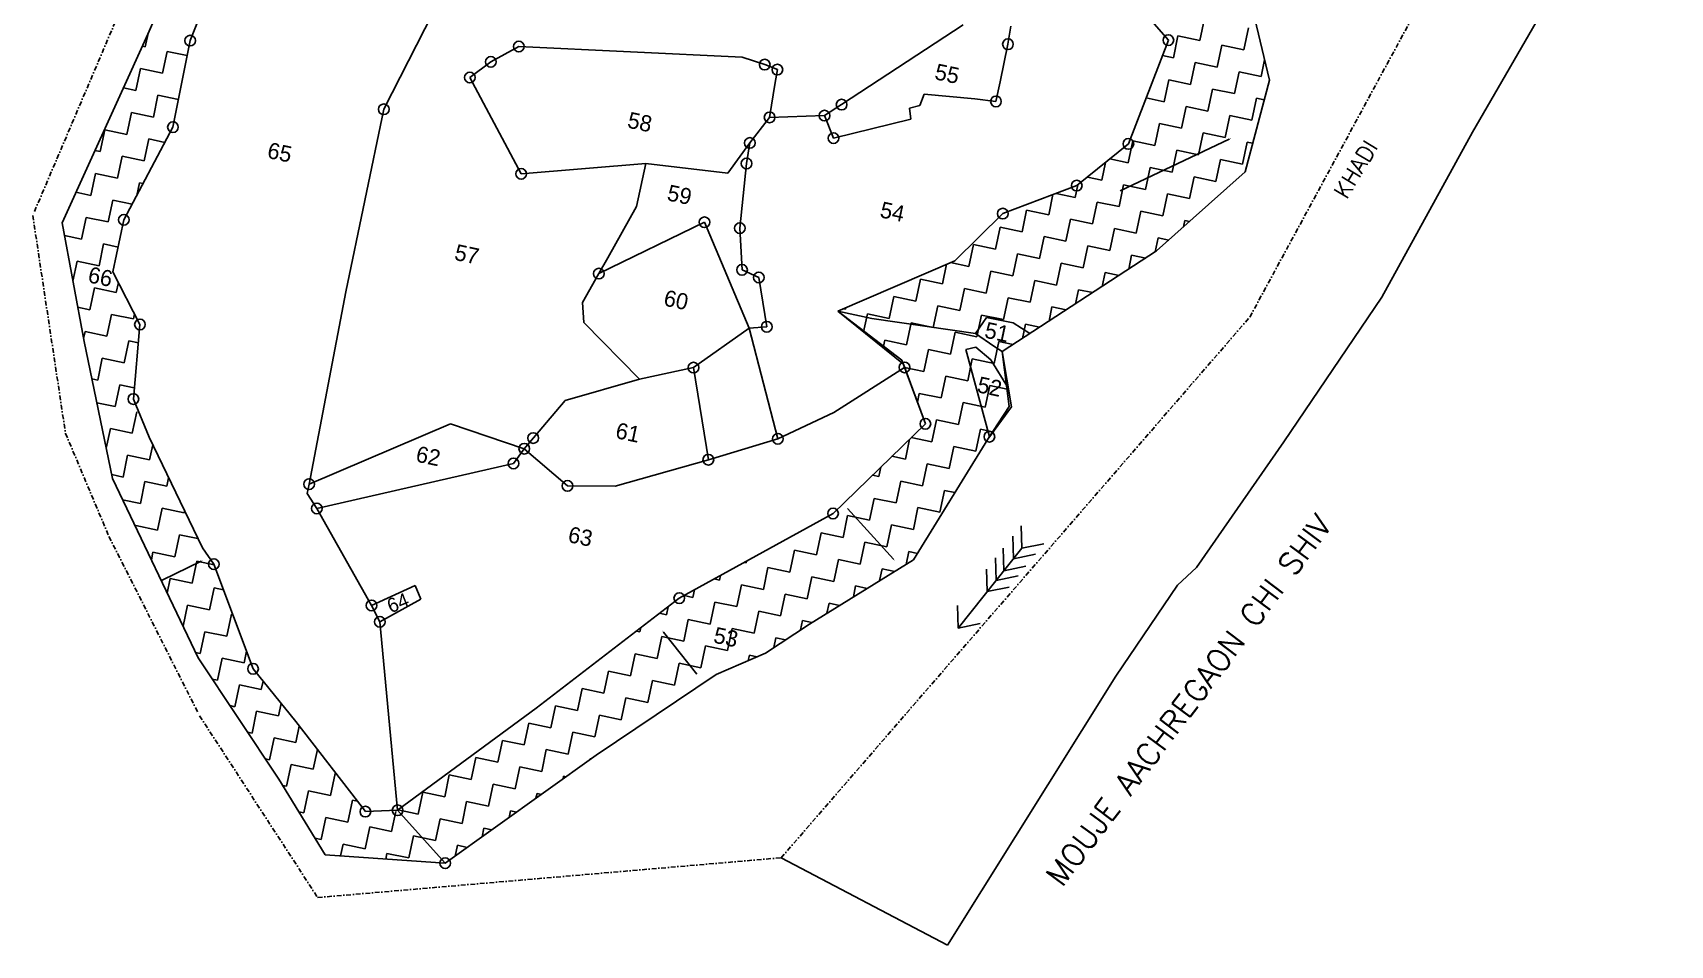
# Model space of a CAD drawing. Header units: metres. Extents: x 331641 to 336020, y 1791627 to 1796809.
# Drawn here: x 331845 to 333571, y 1791627 to 1792589 of the extents above; entities that cross this region are included whole.
import ezdxf
from ezdxf.enums import TextEntityAlignment as Align

# ---------------------------------------------------------------- set-up
doc = ezdxf.new("R2010")
doc.units = ezdxf.units.M
doc.header["$MEASUREMENT"] = 0
doc.linetypes.add('DASHDOT', pattern=[1, 0.5, -0.25, 0, -0.25])
for name, color, linetype in [('OFF', 1, 'Continuous'), ('POLY_HATCH', 12, 'Continuous'), ('POLY_PARCEL', 6, 'Continuous'), ('POLY_WATER', 4, 'Continuous'), ('SYM_ARROW', 1, 'Continuous'), ('TEXT_MAPIN', 7, 'Continuous'), ('TEXT_MAPOUT', 7, 'Continuous'), ('TEXT_PARCEL', 7, 'Continuous'), ('V_BOUND_STREAM_LINE', 7, 'DASHDOT')]:
    doc.layers.add(name, color=color, linetype=linetype)
doc.styles.get("Standard").update_dxf_attribs({"font": 'simplex.shx'})
doc.styles.add('TEXT_MAP', font='', dxfattribs={"height": 0.3})
doc.styles.get('TEXT_MAP').set_extended_font_data('Kruti Dev 050')

msp = doc.modelspace()

# ---------------------------------------------------------------- linework, layer by layer
for points in [[(332887.2, 1792069.4), (332887.7, 1792045.7)], [(332878.3, 1792058.3), (332878.9, 1792034.6)], [(332820.7, 1791961.5), (332887.7, 1792045.7)], [(332860.2, 1792035.5), (332860.8, 1792011.8)], [(332868.3, 1792045.6), (332868.8, 1792021.9)], [(332902.1, 1792039.4), (332878.9, 1792034.6)], [(332910.9, 1792050.5), (332887.7, 1792045.7)], [(332850.7, 1792023.5), (332851.2, 1791999.9)], [(332892, 1792026.7), (332868.8, 1792021.9)], [(332874.4, 1792004.6), (332851.2, 1791999.9)], [(332883.9, 1792016.6), (332860.8, 1792011.8)], [(332820.1, 1791985.2), (332820.7, 1791961.5)], [(332843.8, 1791966.3), (332820.7, 1791961.5)]]:
    msp.add_lwpolyline(points)
for centre in [(332011, 1792580.9), (332357.5, 1792574.7), (332873.2, 1792577.1), (333042.3, 1792581.4), (332328, 1792558.5), (332616.7, 1792555.6), (332630.1, 1792550.3), (332305.8, 1792542), (332697.8, 1792513.4), (332860.5, 1792516.8), (332215.1, 1792508.5), (332621.9, 1792500), (332679.8, 1792501.8), (331992.9, 1792489.7), (332689.3, 1792478.1), (332601, 1792473), (333000.1, 1792472), (332597.6, 1792451.3), (332360, 1792440.4), (332945.7, 1792428), (331941.1, 1792392), (332867.7, 1792398.5), (332553.3, 1792389.4), (332590.5, 1792383.2), (332441.9, 1792335.2), (332592.8, 1792339.2), (332610.5, 1792331.2), (331958.1, 1792281.6), (332618.9, 1792279.2), (332541.7, 1792236.1), (332764.1, 1792236.4), (331951.1, 1792203), (332786.1, 1792176.9), (332363.3, 1792150.6), (332372.7, 1792161.9), (332630.6, 1792161.1), (332853.6, 1792163.3), (332351.9, 1792135.1), (332557.3, 1792139), (332136.4, 1792113.3), (332408.8, 1792111.4), (332144.6, 1792087.6), (332688.8, 1792082.3), (332036, 1792028.9), (332202.2, 1791985.4), (332526.7, 1791993.1), (332211, 1791968.1), (332077.3, 1791918.6), (332195.7, 1791768), (332229.7, 1791769.4), (332279.9, 1791713.6)]:
    msp.add_circle(centre, 5.63)
at = {"layer": 'OFF'}
msp.add_line((332809.4, 1791627.1), (332634.1, 1791719.3), dxfattribs=at)
at = {"layer": 'POLY_HATCH'}
for p, q in [((331966.4, 1792587.8), (332022.2, 1792716.8)), ((333042.3, 1792581.4), (332988.8, 1792642.7)), ((332027.5, 1792622.2), (332011, 1792580.9)), ((333131.4, 1792612.5), (333148.8, 1792539.2)), ((331875.9, 1792388.7), (331966.4, 1792587.8)), ((332011, 1792580.9), (331992.9, 1792489.7)), ((333000.1, 1792472), (333042.3, 1792581.4)), ((333148.8, 1792539.2), (333123.1, 1792442.6)), ((331992.9, 1792489.7), (331941.1, 1792392)), ((332945.7, 1792428), (333000.1, 1792472)), ((333123.1, 1792442.6), (333029.9, 1792359.1)), ((332867.7, 1792398.5), (332945.7, 1792428)), ((332817.1, 1792348.8), (332867.7, 1792398.5)), ((331899.2, 1792263.5), (331875.9, 1792388.7)), ((331941.1, 1792392), (331929.5, 1792337.1)), ((332693.9, 1792295.6), (332817.1, 1792348.8)), ((333029.9, 1792359.1), (332867.2, 1792253.2)), ((331929.5, 1792337.1), (331958.1, 1792281.6)), ((332762.9, 1792239.8), (332693.9, 1792295.6)), ((331958.1, 1792281.6), (331951.1, 1792203)), ((331929.2, 1792119.1), (331899.2, 1792263.5)), ((332867.2, 1792253.2), (332874.4, 1792195.3)), ((332786.1, 1792176.9), (332762.9, 1792239.8)), ((331951.1, 1792203), (331967.7, 1792162.7)), ((332874.4, 1792195.3), (332851.9, 1792160.7)), ((332688.8, 1792082.3), (332786.1, 1792176.9)), ((331967.7, 1792162.7), (332023.9, 1792046.2)), ((332851.9, 1792160.7), (332773.7, 1792033.5)), ((332019.4, 1791930.1), (331929.2, 1792119.1)), ((332526.7, 1791993.1), (332688.8, 1792082.3)), ((332023.9, 1792046.2), (332036, 1792028.9)), ((332036, 1792028.9), (332077.3, 1791918.6)), ((332773.7, 1792033.5), (332663.9, 1791965.7)), ((332375.8, 1791877), (332526.7, 1791993.1)), ((332663.9, 1791965.7), (332617.5, 1791935.2)), ((332617.5, 1791935.2), (332565.6, 1791912.6)), ((332104.4, 1791802.2), (332019.4, 1791930.1)), ((332077.3, 1791918.6), (332122.4, 1791863)), ((332565.6, 1791912.6), (332438.9, 1791827.5)), ((332122.4, 1791863), (332195.7, 1791768)), ((332229.7, 1791769.4), (332375.8, 1791877)), ((332438.9, 1791827.5), (332279.9, 1791713.6)), ((332153.2, 1791722.4), (332104.4, 1791802.2)), ((332195.7, 1791768), (332229.7, 1791769.4)), ((332279.9, 1791713.6), (332153.2, 1791722.4))]:
    msp.add_line(p, q, dxfattribs=at)
at = {"layer": 'POLY_HATCH', "linetype": 'Continuous'}
for p, q in [((331963.7, 1792574.5), (331966.6, 1792588.3)), ((333075.6, 1792581), (333080.4, 1792604.1)), ((333121.8, 1792571.2), (333126.7, 1792594.3)), ((331960.7, 1792575.2), (331963.7, 1792574.5)), ((333047.6, 1792562.7), (333052.4, 1792585.8)), ((333052.4, 1792585.8), (333075.6, 1792581)), ((333093.8, 1792553), (333098.7, 1792576.1)), ((333098.7, 1792576.1), (333121.8, 1792571.2)), ((331981.9, 1792546.5), (331986.8, 1792569.6)), ((331986.8, 1792569.6), (332007.9, 1792565.2)), ((333036.1, 1792565.2), (333047.6, 1792562.7)), ((333065.8, 1792534.7), (333070.7, 1792557.8)), ((333070.7, 1792557.8), (333093.8, 1792553)), ((333140, 1792543.2), (333143.7, 1792560.7)), ((331953.9, 1792528.3), (331958.8, 1792551.4)), ((331958.8, 1792551.4), (331981.9, 1792546.5)), ((333037.8, 1792516.5), (333042.7, 1792539.6)), ((333042.7, 1792539.6), (333065.8, 1792534.7)), ((333112, 1792525), (333116.9, 1792548.1)), ((333116.9, 1792548.1), (333140, 1792543.2)), ((331940.6, 1792531.1), (331953.9, 1792528.3)), ((331972.2, 1792500.3), (331977, 1792523.4)), ((331977, 1792523.4), (331998.7, 1792518.8)), ((333018.8, 1792520.5), (333037.8, 1792516.5)), ((333084, 1792506.7), (333088.9, 1792529.9)), ((333088.9, 1792529.9), (333112, 1792525)), ((333130.2, 1792497), (333135.1, 1792520.1)), ((333135.1, 1792520.1), (333143.2, 1792518.4)), ((331944.2, 1792482.1), (331949.1, 1792505.2)), ((331949.1, 1792505.2), (331972.2, 1792500.3)), ((333056, 1792488.5), (333060.9, 1792511.6)), ((333060.9, 1792511.6), (333084, 1792506.7)), ((333102.2, 1792478.8), (333107.1, 1792501.9)), ((333107.1, 1792501.9), (333130.2, 1792497)), ((331916.2, 1792463.9), (331921.1, 1792487)), ((331921.1, 1792487), (331944.2, 1792482.1)), ((333028, 1792470.3), (333032.9, 1792493.4)), ((333032.9, 1792493.4), (333056, 1792488.5)), ((333074.2, 1792460.5), (333079.1, 1792483.6)), ((333079.1, 1792483.6), (333102.2, 1792478.8)), ((331962.4, 1792454.1), (331967.3, 1792477.2)), ((331967.3, 1792477.2), (331984.4, 1792473.6)), ((333000, 1792452.1), (333004.9, 1792475.2)), ((333004.9, 1792475.2), (333028, 1792470.3)), ((333120.5, 1792450.8), (333125.3, 1792473.9)), ((333125.3, 1792473.9), (333131.1, 1792472.7)), ((331910.6, 1792465.1), (331916.2, 1792463.9)), ((331934.4, 1792435.9), (331939.3, 1792459)), ((331939.3, 1792459), (331962.4, 1792454.1)), ((332972, 1792433.8), (332976, 1792452.5)), ((332980.6, 1792456.2), (333000, 1792452.1)), ((333046.2, 1792442.3), (333051.1, 1792465.4)), ((333051.1, 1792465.4), (333074.2, 1792460.5)), ((333092.5, 1792432.5), (333097.4, 1792455.6)), ((333097.4, 1792455.6), (333120.5, 1792450.8)), ((331906.4, 1792417.7), (331911.3, 1792440.8)), ((331911.3, 1792440.8), (331934.4, 1792435.9)), ((332956.9, 1792437.1), (332972, 1792433.8)), ((333018.3, 1792424.1), (333023.1, 1792447.2)), ((333023.1, 1792447.2), (333046.2, 1792442.3)), ((333064.5, 1792414.3), (333069.4, 1792437.4)), ((333069.4, 1792437.4), (333092.5, 1792432.5)), ((331890.6, 1792421), (331906.4, 1792417.7)), ((331954.7, 1792417.5), (331957.5, 1792431)), ((331957.5, 1792431), (331961.4, 1792430.2)), ((332916.1, 1792397.4), (332920.5, 1792418.5)), ((332924.1, 1792419.8), (332944, 1792415.6)), ((332944, 1792415.6), (332946.9, 1792429)), ((332990.3, 1792405.9), (332995.1, 1792429)), ((332995.1, 1792429), (333018.3, 1792424.1)), ((333036.5, 1792396.1), (333041.4, 1792419.2)), ((333041.4, 1792419.2), (333064.5, 1792414.3)), ((331924.6, 1792389.7), (331929.5, 1792412.8)), ((331929.5, 1792412.8), (331949.9, 1792408.5)), ((332888.1, 1792379.2), (332892.9, 1792402.3)), ((332892.9, 1792402.3), (332916.1, 1792397.4)), ((332962.3, 1792387.6), (332967.2, 1792410.7)), ((332967.2, 1792410.7), (332990.3, 1792405.9)), ((333008.5, 1792377.9), (333013.4, 1792401)), ((333013.4, 1792401), (333036.5, 1792396.1)), ((331896.6, 1792371.4), (331901.5, 1792394.5)), ((331901.5, 1792394.5), (331924.6, 1792389.7)), ((332860.1, 1792360.9), (332865, 1792384.1)), ((332865, 1792384.1), (332888.1, 1792379.2)), ((332934.3, 1792369.4), (332939.2, 1792392.5)), ((332939.2, 1792392.5), (332962.3, 1792387.6)), ((332980.5, 1792359.6), (332985.4, 1792382.7)), ((332985.4, 1792382.7), (333008.5, 1792377.9)), ((333058.1, 1792384.4), (333059.6, 1792391.2)), ((333059.6, 1792391.2), (333064.6, 1792390.1)), ((331878.4, 1792375.3), (331896.6, 1792371.4)), ((331914.9, 1792343.4), (331919.7, 1792366.6)), ((331919.7, 1792366.6), (331935.1, 1792363.3)), ((332832.1, 1792342.7), (332837, 1792365.8)), ((332837, 1792365.8), (332860.1, 1792360.9)), ((332906.3, 1792351.2), (332911.2, 1792374.3)), ((332911.2, 1792374.3), (332934.3, 1792369.4)), ((332952.5, 1792341.4), (332957.4, 1792364.5)), ((332957.4, 1792364.5), (332980.5, 1792359.6)), ((333028.5, 1792358.1), (333031.6, 1792373)), ((333031.6, 1792373), (333042.8, 1792370.6)), ((331887.3, 1792327.4), (331891.8, 1792348.3)), ((331891.8, 1792348.3), (331914.9, 1792343.4)), ((332812.5, 1792346.9), (332832.1, 1792342.7)), ((332878.3, 1792333), (332883.2, 1792356.1)), ((332883.2, 1792356.1), (332906.3, 1792351.2)), ((332924.5, 1792323.2), (332929.4, 1792346.3)), ((332929.4, 1792346.3), (332952.5, 1792341.4)), ((333000.5, 1792339.9), (333003.6, 1792354.8)), ((333003.6, 1792354.8), (333018.5, 1792351.6)), ((332776.1, 1792306.3), (332781, 1792329.4)), ((332781, 1792329.4), (332804.1, 1792324.5)), ((332804.1, 1792324.5), (332808.4, 1792345.1)), ((332850.3, 1792314.7), (332855.2, 1792337.8)), ((332855.2, 1792337.8), (332878.3, 1792333)), ((332896.5, 1792305), (332901.4, 1792328.1)), ((332901.4, 1792328.1), (332924.5, 1792323.2)), ((332972.5, 1792321.7), (332975.6, 1792336.5)), ((332975.6, 1792336.5), (332990.5, 1792333.4)), ((331905.1, 1792297.2), (331910, 1792320.3)), ((331910, 1792320.3), (331933.1, 1792315.5)), ((331933.1, 1792315.5), (331935.3, 1792325.9)), ((332748.1, 1792288), (332753, 1792311.2)), ((332753, 1792311.2), (332776.1, 1792306.3)), ((332822.3, 1792296.5), (332827.2, 1792319.6)), ((332827.2, 1792319.6), (332850.3, 1792314.7)), ((332944.5, 1792303.5), (332947.6, 1792318.3)), ((332947.6, 1792318.3), (332962.5, 1792315.2)), ((331892.4, 1792299.9), (331905.1, 1792297.2)), ((332700, 1792298.2), (332701.9, 1792297.8)), ((332701.9, 1792297.8), (332702.2, 1792299.1)), ((332794.3, 1792278.3), (332799.2, 1792301.4)), ((332799.2, 1792301.4), (332822.3, 1792296.5)), ((332868.5, 1792286.7), (332873.4, 1792309.8)), ((332873.4, 1792309.8), (332896.5, 1792305)), ((332916.5, 1792285.2), (332919.6, 1792300.1)), ((332919.6, 1792300.1), (332934.5, 1792296.9)), ((331923.3, 1792269.2), (331928.2, 1792292.3)), ((331928.2, 1792292.3), (331951.3, 1792287.5)), ((331951.3, 1792287.5), (331952.4, 1792292.7)), ((332720.9, 1792273.7), (332725, 1792292.9)), ((332725, 1792292.9), (332748.1, 1792288)), ((332766.3, 1792260.1), (332771.2, 1792283.2)), ((332771.2, 1792283.2), (332794.3, 1792278.3)), ((332840.5, 1792268.5), (332845.4, 1792291.6)), ((332845.4, 1792291.6), (332868.5, 1792286.7)), ((332888.5, 1792267), (332891.6, 1792281.9)), ((332891.6, 1792281.9), (332906.5, 1792278.7)), ((331898.6, 1792266.7), (331900.2, 1792274.1)), ((331900.2, 1792274.1), (331923.3, 1792269.2)), ((331941.5, 1792241.2), (331946.4, 1792264.3)), ((331946.4, 1792264.3), (331956.4, 1792262.3)), ((332741.5, 1792257.1), (332743.2, 1792264.9)), ((332743.2, 1792264.9), (332766.3, 1792260.1)), ((332812.5, 1792250.3), (332817.4, 1792273.4)), ((332817.4, 1792273.4), (332840.5, 1792268.5)), ((332858.8, 1792240.5), (332863.6, 1792263.6)), ((332863.6, 1792263.6), (332878.5, 1792260.5)), ((331913.6, 1792223), (331918.4, 1792246.1)), ((331918.4, 1792246.1), (331941.5, 1792241.2)), ((332784.5, 1792232.1), (332789.4, 1792255.2)), ((332789.4, 1792255.2), (332812.5, 1792250.3)), ((332830.8, 1792222.3), (332835.6, 1792245.4)), ((332835.6, 1792245.4), (332858.8, 1792240.5)), ((332764.2, 1792236.4), (332784.5, 1792232.1)), ((332802.8, 1792204.1), (332807.7, 1792227.2)), ((332807.7, 1792227.2), (332830.8, 1792222.3)), ((331907.4, 1792224.3), (331913.6, 1792223)), ((331931.8, 1792195), (331936.7, 1792218.1)), ((331936.7, 1792218.1), (331952.1, 1792214.9)), ((332777.7, 1792199.7), (332779.7, 1792209)), ((332779.7, 1792209), (332802.8, 1792204.1)), ((332849, 1792194.3), (332853.9, 1792217.4)), ((332853.9, 1792217.4), (332872.2, 1792213.5)), ((331912.6, 1792199.1), (331931.8, 1792195)), ((332821, 1792176.1), (332825.9, 1792199.2)), ((332825.9, 1792199.2), (332849, 1792194.3)), ((331950, 1792167), (331954.8, 1792189.5)), ((332793, 1792157.9), (332797.9, 1792181)), ((332797.9, 1792181), (332821, 1792176.1)), ((331922.5, 1792151.2), (331926.9, 1792171.9)), ((331926.9, 1792171.9), (331950, 1792167)), ((332765, 1792139.6), (332769.5, 1792160.7)), ((332771.3, 1792162.4), (332793, 1792157.9)), ((332839.2, 1792148.1), (332844.1, 1792171.2)), ((332844.1, 1792171.2), (332857, 1792168.5)), ((331940.2, 1792120.8), (331945.1, 1792143.9)), ((331945.1, 1792143.9), (331968.2, 1792139)), ((331968.2, 1792139), (331971.5, 1792154.7)), ((332750.8, 1792142.6), (332765, 1792139.6)), ((332811.2, 1792129.9), (332816.1, 1792153)), ((332816.1, 1792153), (332839.2, 1792148.1)), ((331928.3, 1792123.3), (331940.2, 1792120.8)), ((332730.4, 1792122.8), (332737, 1792121.4)), ((332737, 1792121.4), (332739.1, 1792131.2)), ((332783.2, 1792111.6), (332788.1, 1792134.7)), ((332788.1, 1792134.7), (332811.2, 1792129.9)), ((331958.5, 1792092.8), (331963.3, 1792115.9)), ((331963.3, 1792115.9), (331986.5, 1792111)), ((331986.5, 1792111), (331988.3, 1792119.9)), ((332755.2, 1792093.4), (332760.1, 1792116.5)), ((332760.1, 1792116.5), (332783.2, 1792111.6)), ((332801.5, 1792083.6), (332806.3, 1792106.7)), ((332806.3, 1792106.7), (332817.3, 1792104.4)), ((331939.8, 1792096.8), (331958.5, 1792092.8)), ((331976.7, 1792064.8), (331981.6, 1792087.9)), ((331981.6, 1792087.9), (332004.7, 1792083.1)), ((332727.2, 1792075.2), (332732.1, 1792098.3)), ((332732.1, 1792098.3), (332755.2, 1792093.4)), ((332773.5, 1792065.4), (332778.3, 1792088.5)), ((332778.3, 1792088.5), (332801.5, 1792083.6)), ((331953.3, 1792068.5), (331953.6, 1792069.7)), ((331953.6, 1792069.7), (331976.7, 1792064.8)), ((332004.7, 1792083.1), (332005.1, 1792085.1)), ((332699.3, 1792057), (332704.1, 1792080.1)), ((332704.1, 1792080.1), (332727.2, 1792075.2)), ((332745.5, 1792047.2), (332750.4, 1792070.3)), ((332750.4, 1792070.3), (332773.5, 1792065.4)), ((331994.9, 1792036.8), (331999.8, 1792059.9)), ((331999.8, 1792059.9), (332019.2, 1792055.8)), ((332671.3, 1792038.7), (332676.1, 1792061.8)), ((332676.1, 1792061.8), (332699.3, 1792057)), ((332717.5, 1792029), (332722.4, 1792052.1)), ((332722.4, 1792052.1), (332745.5, 1792047.2)), ((331970.1, 1792033.5), (331971.8, 1792041.7)), ((331971.8, 1792041.7), (331994.9, 1792036.8)), ((332643.3, 1792020.5), (332648.2, 1792043.6)), ((332648.2, 1792043.6), (332671.3, 1792038.7)), ((332765.7, 1792028.6), (332768.6, 1792042.3)), ((332768.6, 1792042.3), (332777.8, 1792040.3)), ((332013.1, 1792008.8), (332018, 1792031.9)), ((332018, 1792031.9), (332036.3, 1792028.1)), ((332595, 1792030.7), (332597.1, 1792030.3)), ((332597.1, 1792030.3), (332597.4, 1792032)), ((332615.3, 1792002.3), (332620.2, 1792025.4)), ((332620.2, 1792025.4), (332643.3, 1792020.5)), ((332689.5, 1792010.7), (332694.4, 1792033.8)), ((332694.4, 1792033.8), (332717.5, 1792029)), ((332737.9, 1792011.5), (332740.6, 1792024.1)), ((332740.6, 1792024.1), (332753.8, 1792021.3)), ((331986.8, 1791998.4), (331990, 1792013.7)), ((331990, 1792013.7), (332013.1, 1792008.8)), ((332031.4, 1791980.8), (332036.2, 1792004)), ((332036.2, 1792004), (332046.1, 1792001.9)), ((332541.1, 1791993.8), (332542.8, 1792001.9)), ((332563.3, 1792013.3), (332569.1, 1792012.1)), ((332569.1, 1792012.1), (332570.1, 1792017)), ((332587.3, 1791984.1), (332592.2, 1792007.2)), ((332592.2, 1792007.2), (332615.3, 1792002.3)), ((332661.5, 1791992.5), (332666.4, 1792015.6)), ((332666.4, 1792015.6), (332689.5, 1792010.7)), ((332710.2, 1791994.3), (332712.6, 1792005.9)), ((332712.6, 1792005.9), (332724.7, 1792003.3)), ((332003.5, 1791963.4), (332008.2, 1791985.7)), ((332008.2, 1791985.7), (332031.4, 1791980.8)), ((332513.1, 1791975.6), (332514.8, 1791984)), ((332531.7, 1791995.8), (332541.1, 1791993.8)), ((332559.3, 1791965.8), (332564.2, 1791988.9)), ((332564.2, 1791988.9), (332587.3, 1791984.1)), ((332633.5, 1791974.3), (332638.4, 1791997.4)), ((332638.4, 1791997.4), (332661.5, 1791992.5)), ((332682.4, 1791977.1), (332684.6, 1791987.6)), ((332684.6, 1791987.6), (332695.6, 1791985.3)), ((332049.6, 1791952.9), (332054.5, 1791976)), ((332054.5, 1791976), (332055.9, 1791975.7)), ((332505.9, 1791977.1), (332513.1, 1791975.6)), ((332531.3, 1791947.6), (332536.2, 1791970.7)), ((332536.2, 1791970.7), (332559.3, 1791965.8)), ((332605.5, 1791956.1), (332610.4, 1791979.2)), ((332610.4, 1791979.2), (332633.5, 1791974.3)), ((332654.5, 1791959.5), (332656.6, 1791969.4)), ((332656.6, 1791969.4), (332666.5, 1791967.3)), ((332021.6, 1791934.6), (332026.5, 1791957.7)), ((332026.5, 1791957.7), (332049.6, 1791952.9)), ((332481.3, 1791958.2), (332485.1, 1791957.4)), ((332485.1, 1791957.4), (332486, 1791961.8)), ((332503.3, 1791929.4), (332508.2, 1791952.5)), ((332508.2, 1791952.5), (332531.3, 1791947.6)), ((332577.5, 1791937.8), (332582.4, 1791961)), ((332582.4, 1791961), (332605.5, 1791956.1)), ((332626.5, 1791941.1), (332628.6, 1791951.2)), ((332628.6, 1791951.2), (332638.6, 1791949.1)), ((332016.8, 1791935.6), (332021.6, 1791934.6)), ((332067.8, 1791924.9), (332070.4, 1791937)), ((332456.7, 1791939.2), (332457.1, 1791939.2)), ((332457.1, 1791939.2), (332457.2, 1791939.6)), ((332475.3, 1791911.2), (332480.2, 1791934.3)), ((332480.2, 1791934.3), (332503.3, 1791929.4)), ((332549.5, 1791919.6), (332554.4, 1791942.7)), ((332554.4, 1791942.7), (332577.5, 1791937.8)), ((332599.4, 1791927.3), (332600.6, 1791933)), ((332600.6, 1791933), (332608.6, 1791931.3)), ((332039.8, 1791906.6), (332044.7, 1791929.7)), ((332044.7, 1791929.7), (332067.8, 1791924.9)), ((332447.3, 1791892.9), (332452.2, 1791916)), ((332452.2, 1791916), (332475.3, 1791911.2)), ((332521.5, 1791901.4), (332526.4, 1791924.5)), ((332526.4, 1791924.5), (332549.5, 1791919.6)), ((332034.3, 1791907.8), (332039.8, 1791906.6)), ((332058, 1791878.6), (332062.9, 1791901.8)), ((332062.9, 1791901.8), (332086, 1791896.9)), ((332086, 1791896.9), (332087.9, 1791905.5)), ((332419.3, 1791874.7), (332424.2, 1791897.8)), ((332424.2, 1791897.8), (332447.3, 1791892.9)), ((332493.5, 1791883.2), (332498.4, 1791906.3)), ((332498.4, 1791906.3), (332521.5, 1791901.4)), ((332052.9, 1791879.7), (332058, 1791878.6)), ((332104.3, 1791868.9), (332107, 1791881.9)), ((332391.3, 1791856.5), (332396.2, 1791879.6)), ((332396.2, 1791879.6), (332419.3, 1791874.7)), ((332465.5, 1791864.9), (332470.4, 1791888.1)), ((332470.4, 1791888.1), (332493.5, 1791883.2)), ((332076.3, 1791850.7), (332081.1, 1791873.8)), ((332081.1, 1791873.8), (332104.3, 1791868.9)), ((332437.6, 1791846.7), (332442.4, 1791869.8)), ((332442.4, 1791869.8), (332465.5, 1791864.9)), ((332071.6, 1791851.6), (332076.3, 1791850.7)), ((332094.5, 1791822.7), (332099.4, 1791845.8)), ((332099.4, 1791845.8), (332122.5, 1791840.9)), ((332122.5, 1791840.9), (332126.1, 1791858.1)), ((332363.3, 1791838.3), (332368.2, 1791861.4)), ((332368.2, 1791861.4), (332391.3, 1791856.5)), ((332409.6, 1791828.5), (332414.4, 1791851.6)), ((332414.4, 1791851.6), (332437.6, 1791846.7)), ((332140.7, 1791812.9), (332145.1, 1791833.6)), ((332335.3, 1791820), (332340.2, 1791843.1)), ((332340.2, 1791843.1), (332363.3, 1791838.3)), ((332381.6, 1791810.3), (332386.4, 1791833.4)), ((332386.4, 1791833.4), (332409.6, 1791828.5)), ((332090.3, 1791823.6), (332094.5, 1791822.7)), ((332112.7, 1791794.7), (332117.6, 1791817.8)), ((332117.6, 1791817.8), (332140.7, 1791812.9)), ((332307.4, 1791801.8), (332312.2, 1791824.9)), ((332312.2, 1791824.9), (332335.3, 1791820)), ((332353.6, 1791792), (332358.5, 1791815.2)), ((332358.5, 1791815.2), (332381.6, 1791810.3)), ((332432.5, 1791822.9), (332432.7, 1791823.6)), ((332432.7, 1791823.6), (332433.3, 1791823.5)), ((332108.5, 1791795.6), (332112.7, 1791794.7)), ((332158.9, 1791784.9), (332163.8, 1791808)), ((332163.8, 1791808), (332165, 1791807.8)), ((332279.4, 1791783.6), (332284.2, 1791806.7)), ((332284.2, 1791806.7), (332307.4, 1791801.8)), ((332325.6, 1791773.8), (332330.5, 1791796.9)), ((332330.5, 1791796.9), (332353.6, 1791792)), ((332404.1, 1791802.5), (332404.7, 1791805.4)), ((332404.7, 1791805.4), (332407.3, 1791804.8)), ((332130.9, 1791766.7), (332135.8, 1791789.8)), ((332135.8, 1791789.8), (332158.9, 1791784.9)), ((332177.2, 1791756.9), (332182, 1791780)), ((332182, 1791780), (332187.3, 1791778.9)), ((332251.4, 1791765.4), (332256.3, 1791788.5)), ((332256.3, 1791788.5), (332279.4, 1791783.6)), ((332297.6, 1791755.6), (332302.5, 1791778.7)), ((332302.5, 1791778.7), (332325.6, 1791773.8)), ((332375.6, 1791782.1), (332376.7, 1791787.2)), ((332376.7, 1791787.2), (332381.3, 1791786.2)), ((332125.4, 1791767.8), (332130.9, 1791766.7)), ((332149.2, 1791738.7), (332154, 1791761.8)), ((332154, 1791761.8), (332177.2, 1791756.9)), ((332223.4, 1791747.1), (332227.8, 1791768)), ((332230.3, 1791769.8), (332251.4, 1791765.4)), ((332269.6, 1791737.4), (332274.5, 1791760.5)), ((332274.5, 1791760.5), (332297.6, 1791755.6)), ((332347.2, 1791761.7), (332348.7, 1791768.9)), ((332348.7, 1791768.9), (332355.3, 1791767.5)), ((332195.4, 1791728.9), (332200.3, 1791752)), ((332200.3, 1791752), (332223.4, 1791747.1)), ((332241.6, 1791719.1), (332246.5, 1791742.3)), ((332246.5, 1791742.3), (332269.6, 1791737.4)), ((332318.7, 1791741.4), (332320.7, 1791750.7)), ((332320.7, 1791750.7), (332329.2, 1791748.9)), ((332142.4, 1791740.1), (332149.2, 1791738.7)), ((332169.6, 1791721.3), (332172.3, 1791733.8)), ((332172.3, 1791733.8), (332195.4, 1791728.9)), ((332217.2, 1791717.9), (332218.5, 1791724)), ((332218.5, 1791724), (332241.6, 1791719.1)), ((332290.3, 1791721), (332292.7, 1791732.5)), ((332292.7, 1791732.5), (332303.2, 1791730.3))]:
    msp.add_line(p, q, dxfattribs=at)
at = {"layer": 'POLY_PARCEL'}
for p, q in [((333042.3, 1792581.4), (332988.8, 1792642.7)), ((332027.5, 1792622.2), (332011, 1792580.9)), ((332215.1, 1792508.5), (332276.9, 1792629.5)), ((332697.8, 1792513.4), (332826.1, 1792597.7)), ((332876.2, 1792596), (332873.2, 1792577.1)), ((332011, 1792580.9), (331992.9, 1792489.7)), ((332357.5, 1792574.7), (332328, 1792558.5)), ((332592.9, 1792563.6), (332357.5, 1792574.7)), ((332873.2, 1792577.1), (332864.9, 1792537.6)), ((333000.1, 1792472), (333042.3, 1792581.4)), ((332328, 1792558.5), (332305.8, 1792542)), ((332616.7, 1792555.6), (332592.9, 1792563.6)), ((332630.1, 1792550.3), (332616.7, 1792555.6)), ((332305.8, 1792542), (332360, 1792440.4)), ((332621.9, 1792500), (332627.8, 1792536.9)), ((332627.8, 1792536.9), (332630.1, 1792550.3)), ((332864.9, 1792537.6), (332860.5, 1792516.8)), ((332784.7, 1792524.6), (332780.2, 1792512.5)), ((332838.3, 1792519.5), (332784.7, 1792524.6)), ((332860.5, 1792516.8), (332838.3, 1792519.5)), ((332175.1, 1792316), (332215.1, 1792508.5)), ((332621.9, 1792500), (332679.8, 1792501.8)), ((332679.8, 1792501.8), (332697.8, 1792513.4)), ((332689.3, 1792478.1), (332679.8, 1792501.8)), ((332780.2, 1792512.5), (332769.3, 1792509.7)), ((332769.3, 1792509.7), (332770.9, 1792498)), ((331992.9, 1792489.7), (331941.1, 1792392)), ((332601, 1792473), (332621.9, 1792500)), ((332770.9, 1792498), (332689.3, 1792478.1)), ((332577.7, 1792441), (332601, 1792473)), ((332597.6, 1792451.3), (332601, 1792473)), ((332945.7, 1792428), (333000.1, 1792472)), ((332360, 1792440.4), (332491.4, 1792451.4)), ((332481.6, 1792405.9), (332491.4, 1792451.4)), ((332491.4, 1792451.4), (332577.7, 1792441)), ((332590.5, 1792383.2), (332597.6, 1792451.3)), ((332867.7, 1792398.5), (332945.7, 1792428)), ((332451.4, 1792352), (332481.6, 1792405.9)), ((332817.1, 1792348.8), (332867.7, 1792398.5)), ((331941.1, 1792392), (331929.5, 1792337.1)), ((332553.3, 1792389.4), (332441.9, 1792335.2)), ((332600.4, 1792277.7), (332553.3, 1792389.4)), ((332592.8, 1792339.2), (332590.5, 1792383.2)), ((332441.9, 1792335.2), (332451.4, 1792352)), ((332693.9, 1792295.6), (332817.1, 1792348.8)), ((331929.5, 1792337.1), (331958.1, 1792281.6)), ((332441.9, 1792335.2), (332424.7, 1792304.7)), ((332610.5, 1792331.2), (332592.8, 1792339.2)), ((332618.9, 1792279.2), (332610.5, 1792331.2)), ((332136.4, 1792113.3), (332175.1, 1792316)), ((332424.7, 1792304.7), (332426.2, 1792283.6)), ((332693.9, 1792295.6), (332729.5, 1792287.8)), ((332761.2, 1792244), (332693.9, 1792295.6)), ((331958.1, 1792281.6), (331951.1, 1792203)), ((332426.2, 1792283.6), (332484.7, 1792223.9)), ((332541.7, 1792236.1), (332600.4, 1792277.7)), ((332600.4, 1792277.7), (332618.9, 1792279.2)), ((332630.6, 1792161.1), (332600.4, 1792277.7)), ((332729.5, 1792287.8), (332839, 1792272.2)), ((332839, 1792272.2), (332850.6, 1792289.1)), ((332850.6, 1792289.1), (332878.6, 1792283.2)), ((332878.6, 1792283.2), (332896.1, 1792272)), ((332839, 1792272.2), (332858.4, 1792258.7)), ((332786.1, 1792176.9), (332761.2, 1792244)), ((332828.9, 1792255.3), (332839.2, 1792257.6)), ((332853.6, 1792163.3), (332828.9, 1792255.3)), ((332839.2, 1792257.6), (332855.3, 1792244.3)), ((332855.3, 1792244.3), (332873.7, 1792214)), ((332858.4, 1792258.7), (332867.2, 1792253.2)), ((332484.7, 1792223.9), (332541.7, 1792236.1)), ((332557.3, 1792139), (332541.7, 1792236.1)), ((332689.7, 1792188.8), (332764.1, 1792236.4)), ((332484.7, 1792223.9), (332406.2, 1792201.6)), ((331951.1, 1792203), (331967.7, 1792162.7)), ((332406.2, 1792201.6), (332363.3, 1792150.6)), ((332285.5, 1792176.8), (332136.4, 1792113.3)), ((332363.3, 1792150.6), (332285.5, 1792176.8)), ((332630.6, 1792161.1), (332689.7, 1792188.8)), ((332688.8, 1792082.3), (332786.1, 1792176.9)), ((331967.7, 1792162.7), (332023.9, 1792046.2)), ((332557.3, 1792139), (332630.6, 1792161.1)), ((332351.9, 1792135.1), (332363.3, 1792150.6)), ((332363.3, 1792150.6), (332408.8, 1792111.4)), ((332458.9, 1792111.3), (332557.3, 1792139)), ((332144.6, 1792087.6), (332351.9, 1792135.1)), ((332134.3, 1792103.4), (332136.4, 1792113.3)), ((332408.8, 1792111.4), (332458.9, 1792111.3)), ((332144.6, 1792087.6), (332134.3, 1792103.4)), ((332202.2, 1791985.4), (332144.6, 1792087.6)), ((332526.7, 1791993.1), (332688.8, 1792082.3)), ((332023.9, 1792046.2), (332036, 1792028.9)), ((332036, 1792028.9), (332077.3, 1791918.6)), ((332248.3, 1792006.4), (332202.2, 1791985.4)), ((332254.3, 1791992.1), (332248.3, 1792006.4)), ((332211, 1791968.1), (332202.2, 1791985.4)), ((332211, 1791968.1), (332254.3, 1791992.1)), ((332375.8, 1791877), (332526.7, 1791993.1)), ((332229.7, 1791769.4), (332211, 1791968.1)), ((332077.3, 1791918.6), (332122.4, 1791863)), ((332122.4, 1791863), (332195.7, 1791768)), ((332229.7, 1791769.4), (332375.8, 1791877)), ((332195.7, 1791768), (332229.7, 1791769.4)), ((332279.9, 1791713.6), (332229.7, 1791769.4))]:
    msp.add_line(p, q, dxfattribs=at)
at = {"layer": 'POLY_WATER'}
for p, q in [((332022.2, 1792716.8), (331966.4, 1792587.8)), ((333362.9, 1792484.3), (333447.1, 1792630.1)), ((333148.8, 1792539.2), (333131.4, 1792612.5)), ((331966.4, 1792587.8), (331875.9, 1792388.7)), ((333123.1, 1792442.6), (333148.8, 1792539.2)), ((333267.4, 1792310.3), (333362.9, 1792484.3)), ((333029.9, 1792359.1), (333123.1, 1792442.6)), ((331875.9, 1792388.7), (331899.2, 1792263.5)), ((332867.2, 1792253.2), (333029.9, 1792359.1)), ((333163.9, 1792158), (333267.4, 1792310.3)), ((331899.2, 1792263.5), (331929.2, 1792119.1)), ((332876.9, 1792194.8), (332867.2, 1792253.2)), ((332851.9, 1792160.7), (332876.9, 1792194.8)), ((332773.7, 1792033.5), (332851.9, 1792160.7)), ((333071.9, 1792025.4), (333163.9, 1792158)), ((331929.2, 1792119.1), (332019.4, 1791930.1)), ((332663.9, 1791965.7), (332773.7, 1792033.5)), ((333051.9, 1792006.7), (333071.9, 1792025.4)), ((332987, 1791910.7), (333051.9, 1792006.7)), ((332617.5, 1791935.2), (332663.9, 1791965.7)), ((332565.6, 1791912.6), (332617.5, 1791935.2)), ((332019.4, 1791930.1), (332104.4, 1791802.2)), ((332438.9, 1791827.5), (332565.6, 1791912.6)), ((332809.4, 1791627.1), (332987, 1791910.7)), ((332279.9, 1791713.6), (332438.9, 1791827.5)), ((332104.4, 1791802.2), (332153.2, 1791722.4)), ((332153.2, 1791722.4), (332279.9, 1791713.6))]:
    msp.add_line(p, q, dxfattribs=at)
at = {"layer": 'SYM_ARROW'}
for points in [[(333106.4, 1792476.9), (332991.5, 1792422.7)], [(332752.5, 1792034.1), (332704.1, 1792087.6)], [(332022.5, 1792031.9), (331981.6, 1792011.9)], [(332510.1, 1791957.2), (332545.1, 1791912.9)]]:
    msp.add_lwpolyline(points, dxfattribs=at)
for points in [[(333106.2, 1792477.3), (333108.7, 1792478), (333106.6, 1792476.5)], [(332022.3, 1792032.3), (332024.7, 1792033), (332022.7, 1792031.6)], [(332752.8, 1792034.4), (332754.2, 1792032.3), (332752.2, 1792033.9)], [(332509.7, 1791957), (332508.5, 1791959.2), (332510.4, 1791957.5)]]:
    msp.add_solid(points, dxfattribs=at)
at = {"layer": 'V_BOUND_STREAM_LINE', "ltscale": 10}
for p, q in [((333128.2, 1792289.5), (333571.4, 1793106.7)), ((331983.4, 1792721.2), (331845.1, 1792396.6)), ((331845.1, 1792396.6), (331879.6, 1792166.8)), ((332634.1, 1791719.3), (333128.2, 1792289.5)), ((331879.6, 1792166.8), (331925.4, 1792058.1)), ((331925.4, 1792058.1), (332020.9, 1791869.1)), ((332020.9, 1791869.1), (332145.4, 1791677.4)), ((332145.4, 1791677.4), (332634.1, 1791719.3))]:
    msp.add_line(p, q, dxfattribs=at)

# ---------------------------------------------------------------- texts
at = {"layer": 'TEXT_MAPIN'}
msp.add_text('KHADI', height=17.01, rotation=58.9516, dxfattribs=at).set_placement((333230.2, 1792412.8))
at = {"layer": 'TEXT_MAPOUT'}
msp.add_text('MOUJE AACHREGAON CHI SHIV', height=23.619, rotation=53.2196, dxfattribs=at).set_placement((332930.2, 1791687.1))
at = {"layer": 'TEXT_PARCEL', "style": 'TEXT_MAP'}
for s, height, rotation, p in [('55', 17.01, 348.0662, (332809.1, 1792545.9)), ('58', 17.01, 348.0662, (332485.2, 1792495.1)), ('65', 17.01, 348.0662, (332105.5, 1792463.1)), ('59', 17.01, 348.0662, (332527, 1792418.4)), ('54', 17.01, 348.0662, (332751.4, 1792400.4)), ('57', 17.01, 348.0662, (332302.8, 1792355.5)), ('66', 17.01, 348.0662, (331916.4, 1792332)), ('60', 17.01, 348.0662, (332523.4, 1792307.5)), ('51', 17.01, 348.0662, (332861.6, 1792273.5)), ('52', 17.01, 348.0662, (332853.9, 1792216.1)), ('61', 17.01, 348.0662, (332472.6, 1792167.7)), ('62', 17.01, 348.0662, (332262.1, 1792142.9)), ('63', 17.01, 348.0662, (332422.5, 1792058.1)), ('64', 15.12, 21.7247, (332230, 1791988.1)), ('53', 17.01, 348.0662, (332575.9, 1791952))]:
    msp.add_text(s, height=height, rotation=rotation, dxfattribs=at).set_placement(p, align=Align.MIDDLE)

doc.saveas('drawing.dxf')
